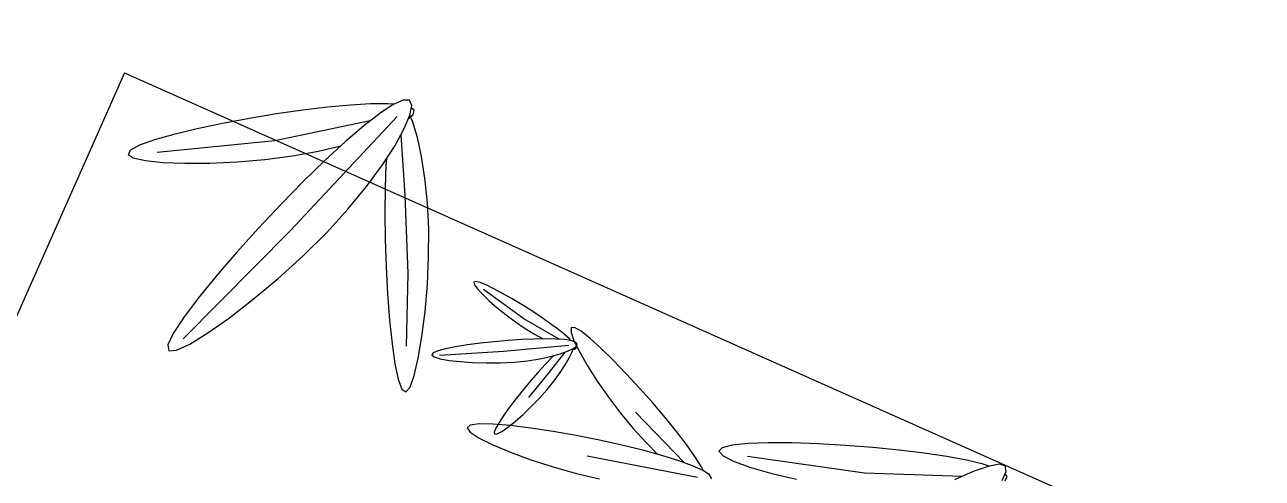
# Model space of a CAD drawing. Extents: x 302512 to 1034855, y -184136 to 410364.
# Drawn here: x 572855 to 576916, y -116258 to -114770 of the extents above; entities that cross this region are included whole.
import ezdxf

# ---------------------------------------------------------------- set-up
doc = ezdxf.new("R2010")
doc.units = 0
doc.header["$MEASUREMENT"] = 0
for name, color, linetype in [('坐椅', 7, 'Continuous'), ('树', 80, 'Continuous'), ('环境', 8, 'Continuous'), ('绿化', 97, 'Continuous'), ('绿地', 3, 'Continuous'), ('道路线', 161, 'Continuous')]:
    doc.layers.add(name, color=color, linetype=linetype)
doc.styles.add('DIM_FONT', font='SIMPLEX.shx', dxfattribs={"width": 0.8})

# ---------------------------------------------------------------- blocks, each defined once
blk = doc.blocks.new('_F43BVI')
at = {"layer": '绿地'}
for p, q in [((-0.6254, 0.912), (-0.6301, 0.9103)), ((-0.6209, 0.9073), (-0.6254, 0.912)), ((-0.6469, 0.8927), (-0.652, 0.8856)), ((-0.652, 0.8856), (-0.6643, 0.8655)), ((-0.6643, 0.8655), (-0.6776, 0.8409)), ((-0.6776, 0.8409), (-0.6918, 0.8126)), ((-0.6448, 0.8527), (-0.6909, 0.7259)), ((-0.6918, 0.8126), (-0.7064, 0.7813)), ((-0.7064, 0.7813), (-0.7212, 0.7477)), ((-0.7212, 0.7477), (-0.7357, 0.7126)), ((-0.6909, 0.7259), (-0.7631, 0.5792)), ((-0.7357, 0.7126), (-0.7494, 0.6774)), ((-0.7494, 0.6774), (-0.7617, 0.6436)), ((-0.7617, 0.6436), (-0.7721, 0.6124)), ((-0.7304, 0.6042), (-0.7122, 0.6338)), ((-0.7721, 0.6124), (-0.7799, 0.5854)), ((-0.7473, 0.579), (-0.7304, 0.6042)), ((-0.7799, 0.5854), (-0.7845, 0.564)), ((-0.7623, 0.5597), (-0.7473, 0.579)), ((-0.7845, 0.564), (-0.7855, 0.5497)), ((-0.7855, 0.5497), (-0.7821, 0.5439)), ((-0.7821, 0.5439), (-0.7742, 0.5475)), ((-0.7742, 0.5475), (-0.7623, 0.5597)), ((-0.7691, 0.5143), (-0.7855, 0.51)), ((-0.7629, 0.5154), (-0.7691, 0.5143)), ((-0.8263, 0.4965), (-0.8495, 0.4876)), ((-0.7568, 0.5043), (-0.8323, 0.3687)), ((-0.8048, 0.504), (-0.8263, 0.4965)), ((-0.7855, 0.51), (-0.8048, 0.504)), ((-0.8495, 0.4876), (-0.874, 0.4776)), ((-0.7819, 0.4936), (-0.8692, 0.4511)), ((-0.899, 0.4667), (-0.9237, 0.4554)), ((-0.874, 0.4776), (-0.899, 0.4667)), ((-0.8247, 0.4519), (-0.8042, 0.4624)), ((-0.9237, 0.4554), (-0.9471, 0.444)), ((-0.8486, 0.441), (-0.8247, 0.4519)), ((-0.968, 0.433), (-0.9856, 0.423)), ((-0.9471, 0.444), (-0.968, 0.433)), ((-0.9005, 0.4219), (-0.8742, 0.431)), ((-0.8742, 0.431), (-0.8486, 0.441)), ((-0.9987, 0.4143), (-1.0063, 0.4073)), ((-0.9856, 0.423), (-0.9987, 0.4143)), ((-0.9506, 0.4079), (-0.9264, 0.4142)), ((-0.9264, 0.4142), (-0.9005, 0.4219)), ((-1.0063, 0.4073), (-1.0075, 0.4026)), ((-1.0075, 0.4026), (-1.0016, 0.4005)), ((-0.9938, 0.3957), (-1.0023, 0.3906)), ((-1.0016, 0.4005), (-0.9894, 0.4008)), ((-0.9905, 0.3973), (-0.9938, 0.3957)), ((-0.9894, 0.4008), (-0.9719, 0.4034)), ((-0.9787, 0.4003), (-0.9808, 0.4006)), ((-0.9758, 0.3938), (-0.9794, 0.3965)), ((-0.9791, 0.3942), (-0.978, 0.3977)), ((-0.978, 0.3977), (-0.9787, 0.4003)), ((-0.9691, 0.3874), (-0.9758, 0.3938)), ((-0.9719, 0.4034), (-0.9506, 0.4079)), ((-0.9976, 0.3821), (-1.0396, 0.3441)), ((-1.0229, 0.3764), (-1.0345, 0.3677)), ((-1.0121, 0.3842), (-1.0229, 0.3764)), ((-1.0023, 0.3906), (-1.0121, 0.3842)), ((-0.9853, 0.3921), (-1.0056, 0.3039)), ((-0.9782, 0.3839), (-0.9585, 0.3549)), ((-0.9615, 0.3791), (-0.9691, 0.3874)), ((-0.9534, 0.3692), (-0.9615, 0.3791)), ((-1.0345, 0.3677), (-1.0466, 0.3581)), ((-1.0148, 0.3517), (-1.005, 0.361)), ((-0.9784, 0.3677), (-0.9769, 0.3646)), ((-0.9769, 0.3646), (-0.9707, 0.3528)), ((-0.9451, 0.3577), (-0.9534, 0.3692)), ((-1.0396, 0.3441), (-1.0953, 0.3039)), ((-1.0589, 0.348), (-1.0709, 0.3376)), ((-1.0466, 0.3581), (-1.0589, 0.348)), ((-1.0264, 0.3418), (-1.0148, 0.3517)), ((-0.9707, 0.3528), (-0.9635, 0.3402)), ((-0.9585, 0.3549), (-0.9342, 0.3165)), ((-0.9367, 0.3448), (-0.9451, 0.3577)), ((-0.9287, 0.3309), (-0.9367, 0.3448)), ((-1.0821, 0.3274), (-1.0921, 0.3179)), ((-1.0709, 0.3376), (-1.0821, 0.3274)), ((-1.0524, 0.3226), (-1.0392, 0.332)), ((-1.0392, 0.332), (-1.0264, 0.3418)), ((-0.9635, 0.3402), (-0.9556, 0.327)), ((-0.9556, 0.327), (-0.9471, 0.3135)), ((-0.9212, 0.3166), (-0.9287, 0.3309)), ((-1.1003, 0.3094), (-1.1062, 0.3024)), ((-1.0921, 0.3179), (-1.1003, 0.3094)), ((-1.0782, 0.3067), (-1.0657, 0.3141)), ((-1.0657, 0.3141), (-1.0524, 0.3226)), ((-0.9471, 0.3135), (-0.9384, 0.3002)), ((-0.9144, 0.3023), (-0.9212, 0.3166)), ((-1.1062, 0.3024), (-1.1094, 0.2973)), ((-1.1094, 0.2973), (-1.1093, 0.2945)), ((-1.1093, 0.2945), (-1.1056, 0.2942)), ((-1.1056, 0.2942), (-1.0988, 0.2964)), ((-1.0988, 0.2964), (-1.0895, 0.3007)), ((-1.0895, 0.3007), (-1.0782, 0.3067)), ((-1.0056, 0.3039), (-1.0278, 0.218)), ((-0.9384, 0.3002), (-0.9298, 0.2878)), ((-0.9087, 0.2889), (-0.9144, 0.3023)), ((-1.3608, 0.2896), (-1.3651, 0.2869)), ((-1.3554, 0.2862), (-1.3608, 0.2896)), ((-1.3455, 0.2827), (-1.3561, 0.2819)), ((-1.352, 0.2784), (-1.3554, 0.2862)), ((-1.3234, 0.2821), (-1.3455, 0.2827)), ((-1.2968, 0.2794), (-1.3234, 0.2821)), ((-1.2666, 0.2745), (-1.2968, 0.2794)), ((-1.2335, 0.2673), (-1.2666, 0.2745)), ((-0.9298, 0.2878), (-0.9217, 0.2766)), ((-0.9217, 0.2766), (-0.9143, 0.2674)), ((-0.9042, 0.277), (-0.9087, 0.2889)), ((-0.9012, 0.2672), (-0.9042, 0.277)), ((-1.3804, 0.2576), (-1.3875, 0.2351)), ((-1.3771, 0.2657), (-1.3804, 0.2576)), ((-1.3595, 0.2647), (-1.2557, 0.0758)), ((-1.334, 0.2615), (-1.253, 0.241)), ((-1.1984, 0.2578), (-1.2335, 0.2673)), ((-1.1621, 0.2459), (-1.1984, 0.2578)), ((-0.9143, 0.2674), (-0.9081, 0.2606)), ((-0.9081, 0.2606), (-0.9035, 0.2568)), ((-0.9035, 0.2568), (-0.9007, 0.2565)), ((-0.9, 0.2601), (-0.9012, 0.2672)), ((-0.9007, 0.2565), (-0.9, 0.2601)), ((-1.253, 0.241), (-1.1491, 0.2114)), ((-1.1259, 0.2322), (-1.1621, 0.2459)), ((-1.3875, 0.2351), (-1.3946, 0.2081)), ((-1.3655, 0.2274), (-1.38, 0.0933)), ((-1.3088, 0.2323), (-1.301, 0.2291)), ((-1.301, 0.2291), (-1.2713, 0.2182)), ((-1.0914, 0.2176), (-1.1259, 0.2322)), ((-1.3946, 0.2081), (-1.4016, 0.1772)), ((-1.2713, 0.2182), (-1.2386, 0.2071)), ((-1.2386, 0.2071), (-1.2036, 0.1962)), ((-1.1491, 0.2114), (-1.054, 0.1778)), ((-1.0599, 0.2029), (-1.0914, 0.2176)), ((-1.2036, 0.1962), (-1.1671, 0.1856)), ((-1.033, 0.1888), (-1.0599, 0.2029)), ((-1.0122, 0.1761), (-1.033, 0.1888)), ((-1.4016, 0.1772), (-1.4083, 0.1433)), ((-1.348, 0.1462), (-1.3453, 0.1781)), ((-1.1671, 0.1856), (-1.1307, 0.1759)), ((-1.1307, 0.1759), (-1.0956, 0.1674)), ((-0.9988, 0.1656), (-1.0122, 0.1761)), ((-1.0956, 0.1674), (-1.0635, 0.1605)), ((-1.0635, 0.1605), (-1.0358, 0.1558)), ((-1.0358, 0.1558), (-1.0141, 0.1535)), ((-1.0141, 0.1535), (-0.9997, 0.1541)), ((-0.9997, 0.1541), (-0.9943, 0.1581)), ((-0.9943, 0.1581), (-0.9988, 0.1656)), ((-1.4083, 0.1433), (-1.4146, 0.1072)), ((-1.3529, 0.1101), (-1.348, 0.1462)), ((-1.4146, 0.1072), (-1.4203, 0.0697)), ((-1.3599, 0.0725), (-1.3529, 0.1101)), ((-1.38, 0.0933), (-1.4151, -0.0664)), ((-1.4203, 0.0697), (-1.4252, 0.0322)), ((-1.3687, 0.0349), (-1.3599, 0.0725)), ((-1.2557, 0.0758), (-1.1591, -0.1119)), ((-1.3787, -0.0013), (-1.3687, 0.0349)), ((-1.4252, 0.0322), (-1.429, -0.0036)), ((-1.429, -0.0036), (-1.4317, -0.0364)), ((-1.3892, -0.0344), (-1.3787, -0.0013)), ((-1.4317, -0.0364), (-1.4328, -0.0644)), ((-1.3997, -0.0629), (-1.3892, -0.0344)), ((-1.4328, -0.0644), (-1.4322, -0.0863)), ((-1.4095, -0.0852), (-1.3997, -0.0629)), ((-1.4182, -0.0999), (-1.4095, -0.0852)), ((-1.4322, -0.0863), (-1.4297, -0.1004)), ((-1.4297, -0.1004), (-1.4251, -0.1053)), ((-1.4251, -0.1053), (-1.4182, -0.0999))]:
    blk.add_line(p, q, dxfattribs=at)
for points in [[(-0.6226, 0.9034), (-0.6326, 0.9126), (-0.6402, 0.9138), (-0.645, 0.9065), (-0.647, 0.8913), (-0.6465, 0.8692), (-0.6436, 0.8411)], [(-0.7489, 0.523), (-0.755, 0.5216), (-0.7637, 0.5148), (-0.7745, 0.5031), (-0.787, 0.4871), (-0.801, 0.4673), (-0.816, 0.4445), (-0.8317, 0.4191), (-0.8478, 0.3918), (-0.8638, 0.3632), (-0.8791, 0.3344), (-0.8931, 0.3065), (-0.9052, 0.2809), (-0.9146, 0.2585), (-0.9208, 0.2406), (-0.9231, 0.2285), (-0.9208, 0.2231), (-0.9136, 0.2254), (-0.9021, 0.2346), (-0.8873, 0.2497), (-0.8702, 0.2696), (-0.8517, 0.2932), (-0.8327, 0.3194), (-0.8141, 0.3471), (-0.797, 0.3754)]]:
    blk.add_lwpolyline(points, dxfattribs=at)
for points in [[(-1.018, 0.3143), (-1.0223, 0.2957), (-1.0263, 0.277), (-1.0296, 0.2592), (-1.0322, 0.2428), (-1.0338, 0.2288), (-1.0344, 0.2178), (-1.0337, 0.2106), (-1.0316, 0.2079), (-1.0279, 0.2104), (-1.023, 0.2174), (-1.0171, 0.2283), (-1.0108, 0.2422), (-1.0042, 0.2584), (-0.9978, 0.2762), (-0.9919, 0.2947), (-0.9869, 0.3133), (-0.983, 0.3313), (-0.9803, 0.3481), (-0.9786, 0.3634), (-0.978, 0.3769), (-0.9783, 0.388), (-0.9794, 0.3965), (-0.9813, 0.4019), (-0.9839, 0.4039), (-0.9871, 0.4021), (-0.9908, 0.3969), (-0.995, 0.3885), (-0.9994, 0.3775), (-1.004, 0.3642), (-1.0088, 0.349), (-1.0135, 0.3322)], [(-1.2944, 0.0746), (-1.2725, 0.0347), (-1.2499, -0.0046), (-1.2275, -0.0416), (-1.2062, -0.0748), (-1.1869, -0.1024), (-1.1704, -0.1228), (-1.1578, -0.1345), (-1.1498, -0.1358), (-1.1472, -0.1256), (-1.1496, -0.1053), (-1.1564, -0.0768), (-1.1671, -0.042), (-1.1812, -0.0028), (-1.198, 0.039), (-1.217, 0.0813), (-1.2375, 0.1223), (-1.2591, 0.1603), (-1.281, 0.1945), (-1.3023, 0.2244), (-1.3225, 0.2493), (-1.3407, 0.2686), (-1.3561, 0.2819), (-1.368, 0.2885), (-1.3758, 0.2879), (-1.3787, 0.2796), (-1.377, 0.2644), (-1.3711, 0.2431), (-1.3616, 0.2165), (-1.3487, 0.1855), (-1.3329, 0.1509), (-1.3147, 0.1137)]]:
    blk.add_lwpolyline(points, close=True, dxfattribs=at)
at = {"style": 'DIM_FONT', "width": 0.7, "flags": 9}
for tag in ['YSIZE', 'XSIZE']:
    blk.add_attdef(tag, (0, 0), '', height=0.5, dxfattribs=at)
blk = doc.blocks.new('ZU')
at = {"layer": '绿地', "xscale": 1.5, "yscale": 1.5, "zscale": 0.001, "rotation": 260.5308552460376}
blk.add_blockref('_F43BVI', (-0.8522, 0.1655), dxfattribs=at)
blk = doc.blocks.new('A$C0B5A7686')
at = {"layer": '树', "linetype": 'ByBlock', "xscale": 640, "yscale": 640, "zscale": 640, "rotation": 151.15692544915}
blk.add_blockref('ZU', (642.8, 1492.6), dxfattribs=at)
blk = doc.blocks.new('A$C750B0621')
at = {"layer": '树'}
blk.add_blockref('A$C0B5A7686', (0, 0), dxfattribs=at)
blk = doc.blocks.new('A$C5AB93D8E')
at = {"layer": '绿化', "xscale": 0.8, "yscale": 0.8, "zscale": 0.8}
blk.add_blockref('A$C750B0621', (0, 0), dxfattribs=at)
blk = doc.blocks.new('A$C68DB62A4')
at = {"layer": '绿化', "rotation": 236.3690562220917}
blk.add_blockref('A$C5AB93D8E', (801.7, 2393.5), dxfattribs=at)
blk = doc.blocks.new('_F37GYG')
at = {"layer": '绿化', "linetype": 'ByBlock', "xscale": 0.2867748092958204, "yscale": 0.2867748092958204, "zscale": 0.2867748092958204}
blk.add_blockref('A$C68DB62A4', (-306.06, -300.5), dxfattribs=at)
at = {"style": 'DIM_FONT', "width": 0.8, "flags": 9}
for tag in ['YSIZE', 'XSIZE']:
    blk.add_attdef(tag, (0, 0), '', height=0.5, dxfattribs=at)

msp = doc.modelspace()

# ---------------------------------------------------------------- hatches: boundary and pattern name
at = {"layer": '环境', "ltscale": 100}
h = msp.add_hatch(dxfattribs=at)
h.set_pattern_fill('HONEY', color=256, scale=3000, style=0)
h.set_pattern_definition([(0, (-609984.1, -119640.78), (562.5, 324.759525), [375, -750]), (120, (-609984.1, -119640.78), (-562.5, 324.75953), [375, -750]), (60, (-609984.1, -119640.78), (1e-06, 649.51905), [-750, 375])])
edge = h.paths.add_edge_path()
edge.add_arc((394105.7, -16293.8), 180621.8, 327.831708, 354.754614, ccw=False)
edge.add_line((546999.8, -112458.3), (552209.6, -115900.7))
edge.add_arc((387448.3, -14579.5), 193422.5, 328.410258, 354.658417)
edge.add_line((580030.8, -32585.8), (573971, -32806.5))
edge = h.paths.add_edge_path()
edge.add_arc((576615, 8182.9), 29734.8, 266.75376, 278.39575)
edge.add_line((580956.6, -21233.3), (580552.8, -27077.6))
edge.add_line((580552.8, -27077.6), (574511.8, -27314.2))
edge.add_line((574511.8, -27314.2), (574931.2, -21504.2))

# ---------------------------------------------------------------- linework, layer by layer
at = {"layer": '道路线'}
for q in [(571589.8, -118511.5), (593763.1, -124091.1)]:
    msp.add_line((573182.4, -114928), q, dxfattribs=at)

# ---------------------------------------------------------------- block references
at = {"layer": '坐椅', "xscale": 10.78272, "yscale": 10.78272, "zscale": 10.78272}
msp.add_blockref('_F37GYG', (574425.6, -118736.8, -116953.2), dxfattribs=at)

doc.saveas('drawing.dxf')
